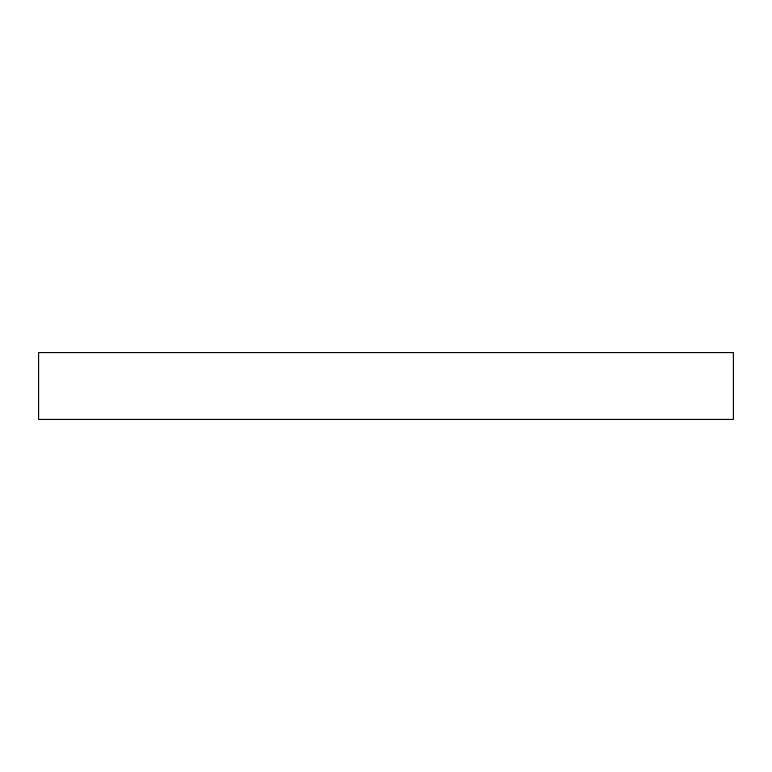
<?xml version="1.0" encoding="UTF-8"?>
<svg xmlns="http://www.w3.org/2000/svg" width="772" height="772" viewBox="0 0 772 772"><rect width="100%" height="100%" fill="white"/><g stroke="black" fill="none" stroke-linecap="round" stroke-linejoin="round"><path stroke-width="1.16" d="M733.4 352.572L38.6 352.572L38.6 419.428L733.4 419.428L733.4 352.572"/></g></svg>
